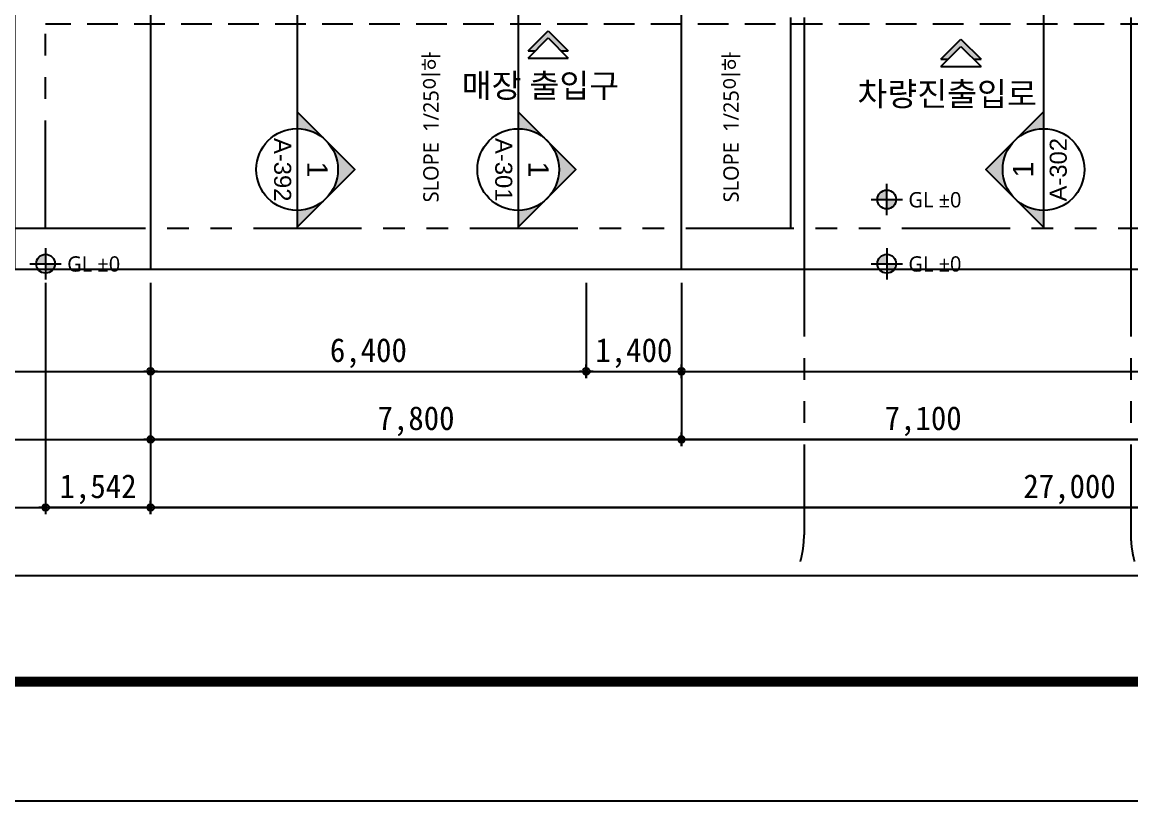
# Model space of a CAD drawing. Header units: millimetres. Extents: x 63000 to 126000, y 0 to 44550.
# Drawn here: x 77189 to 93475, y 0 to 11439 of the extents above; entities that cross this region are included whole.
import ezdxf
from ezdxf.enums import TextEntityAlignment as Align

# ---------------------------------------------------------------- set-up
doc = ezdxf.new("R2010")
doc.units = ezdxf.units.MM
doc.header["$LTSCALE"] = 100
for name, pattern in [('CEN', [62, 60, -1, 0, -1]), ('HID', [2.3, 1.5, -0.8]), ('PHANTOM2', [31.75, 15.875, -3.175, 3.175, -3.175, 3.175, -3.175])]:
    doc.linetypes.add(name, pattern=pattern)
for name, color, linetype in [('A-MARK', 3, 'Continuous'), ('CEN', 1, 'CEN'), ('DIM', 7, 'Continuous'), ('FOR', 4, 'Continuous'), ('L1', 8, 'Continuous'), ('SYM', 7, 'Continuous'), ('TEX', 3, 'Continuous'), ('TEXT', 3, 'Continuous'), ('대지경계선', 2, 'PHANTOM2')]:
    doc.layers.add(name, color=color, linetype=linetype)
doc.layers.add('dim2', color=7, linetype='Continuous', true_color=0xf2f2f2)
doc.styles.get("Standard").update_dxf_attribs({"font": 'Arial.ttf'})
doc.styles.add('돋움', font='')
doc.styles.add('맑은고딕', font='')
doc.styles.add('엑스포', font='')
doc.styles.get('돋움').set_extended_font_data('DotumChe')
doc.styles.get('맑은고딕').set_extended_font_data('Malgun Gothic')
doc.styles.get('엑스포').set_extended_font_data('Malgun Gothic')
doc.dimstyles.new('ISO-25', dxfattribs={"dimtxt": 2.5, "dimasz": 2.5, "dimexe": 1.25, "dimexo": 0.625, "dimtad": 1, "dimtxsty": 'Standard', "dimcen": 2.5, "dimadec": 0, "dimazin": 0, "dimtfac": 1, "dimtmove": 0, "dimatfit": 3, "dimfxl": 1, "dimarcsym": 0})

# ---------------------------------------------------------------- blocks, each defined once
blk = doc.blocks.new('Z_DOT')
at = {"layer": 'DIM', "color": 7}
for p, q in [((-1, 0), (1, 0)), ((0, -1), (0, 1))]:
    blk.add_line(p, q, dxfattribs=at)
for radius in [0.5, 0.25]:
    blk.add_circle((0, 0), radius, dxfattribs=at)
blk = doc.blocks.new('*D57')
at = {"layer": 'Defpoints', "color": 0, "transparency": 16777216}
for p in [(79075, 7809), (86875, 7809), (79075, 5309)]:
    blk.add_point(p, dxfattribs=at)
at = {"layer": 'DIM', "color": 6, "lineweight": -2, "transparency": 16777216}
for p, q in [((79075, 7609), (79075, 5309)), ((86875, 7609), (86875, 5309)), ((86775, 5309), (79175, 5309))]:
    blk.add_line(p, q, dxfattribs=at)
at = {"layer": 'DIM', "color": 6, "lineweight": -2, "transparency": 16777216, "xscale": 100, "yscale": 100, "zscale": 100, "rotation": 180}
blk.add_blockref('Z_DOT', (79075, 5309), dxfattribs=at)
at = {"layer": 'DIM', "color": 6, "lineweight": -2, "transparency": 16777216, "xscale": 100, "yscale": 100, "zscale": 100}
blk.add_blockref('Z_DOT', (86875, 5309), dxfattribs=at)
at = {"layer": 'DIM', "color": 0, "transparency": 16777216, "insert": (82975, 5577), "char_height": 350, "attachment_point": 5, "style": '돋움'}
blk.add_mtext('7,800', dxfattribs=at)
blk = doc.blocks.new('*D58')
at = {"layer": 'Defpoints', "color": 0, "transparency": 16777216}
for p in [(86875, 7809), (93975, 7809), (86875, 5309)]:
    blk.add_point(p, dxfattribs=at)
at = {"layer": 'DIM', "color": 6, "lineweight": -2, "transparency": 16777216}
for p, q in [((86875, 7609), (86875, 5309)), ((93975, 7609), (93975, 5309)), ((93875, 5309), (86975, 5309))]:
    blk.add_line(p, q, dxfattribs=at)
at = {"layer": 'DIM', "color": 6, "lineweight": -2, "transparency": 16777216, "xscale": 100, "yscale": 100, "zscale": 100, "rotation": 180}
blk.add_blockref('Z_DOT', (86875, 5309), dxfattribs=at)
at = {"layer": 'DIM', "color": 6, "lineweight": -2, "transparency": 16777216, "xscale": 100, "yscale": 100, "zscale": 100}
blk.add_blockref('Z_DOT', (93975, 5309), dxfattribs=at)
at = {"layer": 'DIM', "color": 0, "transparency": 16777216, "insert": (90425, 5577), "char_height": 350, "attachment_point": 5, "style": '돋움'}
blk.add_mtext('7,100', dxfattribs=at)
blk = doc.blocks.new('*D61')
at = {"layer": 'Defpoints', "color": 0, "transparency": 16777216}
for p in [(79075, 7809), (106075, 7809), (79075, 4309)]:
    blk.add_point(p, dxfattribs=at)
at = {"layer": 'DIM', "color": 6, "lineweight": -2, "transparency": 16777216}
for p, q in [((79075, 7609), (79075, 4309)), ((106075, 7609), (106075, 4309)), ((105975, 4309), (79175, 4309))]:
    blk.add_line(p, q, dxfattribs=at)
at = {"layer": 'DIM', "color": 6, "lineweight": -2, "transparency": 16777216, "xscale": 100, "yscale": 100, "zscale": 100, "rotation": 180}
blk.add_blockref('Z_DOT', (79075, 4309), dxfattribs=at)
at = {"layer": 'DIM', "color": 6, "lineweight": -2, "transparency": 16777216, "xscale": 100, "yscale": 100, "zscale": 100}
blk.add_blockref('Z_DOT', (106075, 4309), dxfattribs=at)
at = {"layer": 'DIM', "color": 0, "transparency": 16777216, "insert": (92575, 4577), "char_height": 350, "attachment_point": 5, "style": '돋움'}
blk.add_mtext('27,000', dxfattribs=at)
blk = doc.blocks.new('*D73')
at = {"layer": 'Defpoints', "color": 0, "transparency": 16777216}
for p in [(77533, 7809), (79075, 7809), (77533, 4309)]:
    blk.add_point(p, dxfattribs=at)
at = {"layer": 'DIM', "color": 6, "lineweight": -2, "transparency": 16777216}
for p, q in [((77533, 7609), (77533, 4309)), ((79075, 7609), (79075, 4309)), ((78975, 4309), (77633, 4309))]:
    blk.add_line(p, q, dxfattribs=at)
at = {"layer": 'DIM', "color": 6, "lineweight": -2, "transparency": 16777216, "xscale": 100, "yscale": 100, "zscale": 100, "rotation": 180}
blk.add_blockref('Z_DOT', (77533, 4309), dxfattribs=at)
at = {"layer": 'DIM', "color": 6, "lineweight": -2, "transparency": 16777216, "xscale": 100, "yscale": 100, "zscale": 100}
blk.add_blockref('Z_DOT', (79075, 4309), dxfattribs=at)
at = {"layer": 'DIM', "color": 0, "transparency": 16777216, "insert": (78304, 4577), "char_height": 350, "attachment_point": 5, "style": '돋움'}
blk.add_mtext('1,542', dxfattribs=at)
blk = doc.blocks.new('평면도$0$2P-S104')
at = {"color": 0}
for p, q in [((-9.19, 3.26), (0, 12.46)), ((0, 12.46), (9.19, 3.26)), ((-9.19, 0), (0, 9.19)), ((0, 9.19), (9.19, 0)), ((-9.19, 3.26), (-5.93, 3.26)), ((-9.19, 0), (9.19, 0)), ((5.93, 3.26), (9.19, 3.26))]:
    blk.add_line(p, q, dxfattribs=at)
for points in [[(0, 12.46), (-9.19, 3.26), (0, 9.19), (-5.93, 3.26)], [(0, 12.46), (0, 9.19), (9.19, 3.26), (5.93, 3.26)]]:
    blk.add_solid(points, dxfattribs=at)
blk = doc.blocks.new('A$C0DB842BB')
at = {"layer": 'FOR', "color": 1}
blk.add_lwpolyline([(63000, 0), (63000, 44550), (0, 44550), (0, 0)], close=True, dxfattribs=at)
at = {"layer": 'FOR', "color": 7, "const_width": 150}
blk.add_lwpolyline([(61688, 43250), (2187, 43250), (2187, 1750), (61688, 1750)], close=True, dxfattribs=at)
blk = doc.blocks.new('*D90')
at = {"layer": 'Defpoints', "color": 0, "transparency": 16777216}
for p in [(79075, 7809), (85475, 7809), (85475, 6309)]:
    blk.add_point(p, dxfattribs=at)
at = {"layer": 'DIM', "color": 6, "lineweight": -2, "transparency": 16777216}
for p, q in [((79075, 7609), (79075, 6309)), ((85475, 7609), (85475, 6309)), ((79175, 6309), (85375, 6309))]:
    blk.add_line(p, q, dxfattribs=at)
at = {"layer": 'DIM', "color": 6, "lineweight": -2, "transparency": 16777216, "xscale": 100, "yscale": 100, "zscale": 100, "rotation": 180}
blk.add_blockref('Z_DOT', (79075, 6309), dxfattribs=at)
at = {"layer": 'DIM', "color": 6, "lineweight": -2, "transparency": 16777216, "xscale": 100, "yscale": 100, "zscale": 100}
blk.add_blockref('Z_DOT', (85475, 6309), dxfattribs=at)
at = {"layer": 'DIM', "color": 0, "transparency": 16777216, "insert": (82275, 6577), "char_height": 350, "attachment_point": 5, "style": '돋움'}
blk.add_mtext('6,400', dxfattribs=at)
blk = doc.blocks.new('*D91')
at = {"layer": 'Defpoints', "color": 0, "transparency": 16777216}
for p in [(85475, 7809), (86875, 7809), (86875, 6309)]:
    blk.add_point(p, dxfattribs=at)
at = {"layer": 'DIM', "color": 6, "lineweight": -2, "transparency": 16777216}
for p, q in [((85475, 7609), (85475, 6309)), ((86875, 7609), (86875, 6309)), ((85575, 6309), (86775, 6309))]:
    blk.add_line(p, q, dxfattribs=at)
at = {"layer": 'DIM', "color": 6, "lineweight": -2, "transparency": 16777216, "xscale": 100, "yscale": 100, "zscale": 100, "rotation": 180}
blk.add_blockref('Z_DOT', (85475, 6309), dxfattribs=at)
at = {"layer": 'DIM', "color": 6, "lineweight": -2, "transparency": 16777216, "xscale": 100, "yscale": 100, "zscale": 100}
blk.add_blockref('Z_DOT', (86875, 6309), dxfattribs=at)
at = {"layer": 'DIM', "color": 0, "transparency": 16777216, "insert": (86175, 6577), "char_height": 350, "attachment_point": 5, "style": '돋움'}
blk.add_mtext('1,400', dxfattribs=at)

msp = doc.modelspace()

# ---------------------------------------------------------------- hatches: boundary and pattern name
at = {"layer": 'A-MARK'}
for points in [[(81652, 9699), (81227.8, 10123.2), (81227.8, 9874.7, -0.1989124)], [(84900, 9698.9), (84475.7, 10123.1), (84475.7, 9874.6, -0.1989124)], [(91769, 9698.9), (92193.3, 10123.1), (92193.3, 9874.6, 0.1989124)], [(81652, 8850.4), (82076.3, 9274.7), (81652, 9699, -0.4142136)], [(84900, 8850.4), (85324.3, 9274.6), (84900, 9698.9, -0.4142136)], [(91769, 8850.4), (91344.8, 9274.6), (91769, 9698.9, 0.4142136)], [(81652, 8850.4, -0.1989124), (81227.8, 8674.7), (81227.8, 8426.2)], [(84900, 8850.4, -0.1989124), (84475.7, 8674.6), (84475.7, 8426.1)], [(91769, 8850.4, 0.1989124), (92193.3, 8674.6), (92193.3, 8426.1)]]:
    msp.add_hatch(color=256, dxfattribs=at).paths.add_polyline_path(points)
at = {"layer": 'dim2'}
h = msp.add_hatch(color=7, dxfattribs=at)
h.paths.add_polyline_path([(89890.3, 8972.4, 0.4142136), (89752.2, 8834.3), (89890.3, 8834.3)])
h.paths.add_polyline_path([(90028.3, 8834.3), (89890.3, 8834.3), (89890.3, 8696.3, 0.4142136)])
h = msp.add_hatch(color=7, dxfattribs=at)
h.paths.add_polyline_path([(77532.9, 8028.6, 0.4142136), (77394.8, 7890.5), (77532.9, 7890.5)])
h.paths.add_polyline_path([(77671, 7890.5), (77532.9, 7890.5), (77532.9, 7752.5, 0.4142136)])
h = msp.add_hatch(color=7, dxfattribs=at)
h.paths.add_polyline_path([(89890.3, 8028.6, 0.4142136), (89752.2, 7890.5), (89890.3, 7890.5)])
h.paths.add_polyline_path([(90028.3, 7890.5), (89890.3, 7890.5), (89890.3, 7752.5, 0.4142136)])

# ---------------------------------------------------------------- linework, layer by layer
at = {"layer": 'A-MARK'}
for p, q in [((81227.8, 15309.1), (81227.8, 8426.2)), ((84475.7, 15309.1), (84475.7, 8426.1)), ((92193.3, 15309.1), (92193.3, 8426.1))]:
    msp.add_line(p, q, dxfattribs=at)
for points in [[(81227.8, 8426.2), (82076.3, 9274.7), (81227.8, 10123.2)], [(84475.7, 8426.1), (85324.3, 9274.6), (84475.7, 10123.1)], [(92193.3, 8426.1), (91344.8, 9274.6), (92193.3, 10123.1)]]:
    msp.add_lwpolyline(points, dxfattribs=at)
for centre in [(81227.8, 9274.7), (84475.7, 9274.6), (92193.3, 9274.6)]:
    msp.add_circle(centre, 600, dxfattribs=at)
at = {"layer": 'CEN'}
for p, q in [((79075.2, 36909.1), (79075.2, 7809.1)), ((86875.2, 7809.1), (86875.2, 36909.1))]:
    msp.add_line(p, q, dxfattribs=at)
at = {"layer": 'Defpoints', "color": 26}
for points in [[(115575.2, 41409.1), (69575.2, 41409.1), (69575.2, 3309.1), (115575.2, 3309.1)], [(114575.2, 40409.1), (70575.2, 40409.1), (70575.2, 4309.1), (114575.2, 4309.1)], [(113575.2, 39409.1), (71575.2, 39409.1), (71575.2, 5309.1), (113575.2, 5309.1)], [(112575.2, 38409.1), (72575.2, 38409.1), (72575.2, 6309.1), (112575.2, 6309.1)], [(108075.2, 36909.1), (77075.2, 36909.1), (77075.2, 7809.1), (108075.2, 7809.1)]]:
    msp.add_lwpolyline(points, close=True, dxfattribs=at)
at = {"layer": 'DIM'}
for points in [[(83403.9, 8409.1, 0, 62.5, 0), (83403.9, 8596.6, 0, 0, 0), (83401.8, 11509.1, 0, 0, 0)], [(87812.2, 8409.1, 0, 62.5, 0), (87812.2, 8596.6, 0, 0, 0), (87810, 11509.1, 0, 0, 0)]]:
    msp.add_lwpolyline(points, format="xyseb", dxfattribs=at)
at = {"layer": 'dim2', "color": 7}
for p, q in [((89890.3, 8604.2), (89890.3, 9064.5)), ((89660.1, 8834.3), (90120.4, 8834.3)), ((77532.9, 8120.6), (77532.9, 7660.4)), ((89890.3, 8120.6), (89890.3, 7660.4)), ((77302.8, 7890.5), (77763, 7890.5)), ((89660.1, 7890.5), (90120.4, 7890.5))]:
    msp.add_line(p, q, dxfattribs=at)
for centre in [(89890.3, 8834.3), (77532.9, 7890.5), (89890.3, 7890.5)]:
    msp.add_circle(centre, 138.1, dxfattribs=at)
at = {"layer": 'L1'}
for p, q in [((88475.2, 11509.1), (88475.2, 8409.1)), ((88675.2, 11509.1), (88675.2, 8409.1)), ((93475.2, 11509.1), (93475.2, 8409.1))]:
    msp.add_line(p, q, dxfattribs=at)
at = {"layer": '대지경계선', "color": 5, "linetype": 'PHANTOM2'}
for p, q in [((88675.2, 8409.1), (88675.2, 3909.1)), ((93475.2, 8409.1), (93475.2, 3909.1))]:
    msp.add_line(p, q, dxfattribs=at)
at = {"layer": '대지경계선', "linetype": 'PHANTOM2'}
msp.add_lwpolyline([(77538.5, 36237.5), (107577, 36455.8), (107575.9, 8409.1), (77533, 8409.1)], close=True, dxfattribs=at)
at = {"layer": '대지경계선', "color": 6, "linetype": 'HID', "ltscale": 3}
msp.add_lwpolyline([(107575.9, 11409.1), (77533, 11409.1)], dxfattribs=at)
at = {"layer": '대지경계선', "color": 6, "linetype": 'PHANTOM2'}
msp.add_lwpolyline([(77533, 8409.1), (65187.4, 8409.1)], dxfattribs=at)
at = {"layer": '대지경계선', "color": 5, "linetype": 'PHANTOM2'}
for centre, start, end in [((87175.2, 3909.1), 344.89251, 359.99997), ((94975.2, 3909.1), 180.00003, 195.10749)]:
    msp.add_arc(centre, 1500, start, end, dxfattribs=at)

# ---------------------------------------------------------------- block references
at = {"layer": 'SYM', "xscale": 32.08333333333333, "yscale": 32.08333333333333, "zscale": 32.08333333333333}
for p in [(84914.8, 10912.6), (90979.6, 10789.3)]:
    msp.add_blockref('평면도$0$2P-S104', p, dxfattribs=at)
at = {"layer": 'TEXT'}
msp.add_blockref('A$C0DB842BB', (63000, 0), dxfattribs=at)

# ---------------------------------------------------------------- texts
at = {"layer": 'A-MARK'}
for s, height, rotation, p in [('A-392', 250, 270, (81015.6, 9271.5)), ('A-301', 250, 270, (84263.6, 9271.5)), ('A-302', 250, 90, (92408.9, 9271.5)), ('1', 300, 270, (81527, 9274.7)), ('1', 300, 270, (84775, 9274.6)), ('1', 300, 90, (91892.9, 9274.6))]:
    msp.add_text(s, height=height, rotation=rotation, dxfattribs=at).set_placement(p, align=Align.MIDDLE_CENTER)
at = {"layer": 'dim2', "color": 7, "style": '엑스포'}
for p in [(90208.1, 8718.2), (77850.7, 7774.4), (90208.1, 7774.4)]:
    msp.add_text('GL %%P0', height=225, dxfattribs=at).set_placement(p)
at = {"layer": 'TEX', "style": '맑은고딕'}
for p in [(83193.8, 9898.1), (87602.1, 9898.1)]:
    msp.add_text('SLOPE  1/25이하', height=225, rotation=90, dxfattribs=at).set_placement(p, align=Align.MIDDLE_CENTER)
at = {"layer": 'TEXT', "color": 7, "style": '맑은고딕'}
for s, p in [('매장 출입구', (83644.8, 10331.9)), ('차량진출입로', (89459.3, 10208.6))]:
    msp.add_text(s, height=350, dxfattribs=at).set_placement(p)

# ---------------------------------------------------------------- dimensions: what is measured, and where the dimension line sits
at = {"layer": 'DIM'}
for base, p1, p2, picture, middle in [((77533, 4309.1), (79075.2, 7809.1), (77533, 7809.1), '*D73', (78304.1, 4577.5)), ((79075.2, 5309.1), (86875.2, 7809.1), (79075.2, 7809.1), '*D57', (82975.2, 5577.5)), ((79075.2, 4309.1), (106075.2, 7809.1), (79075.2, 7809.1), '*D61', (92575.2, 4577.5)), ((86875.2, 5309.1), (93975.2, 7809.1), (86875.2, 7809.1), '*D58', (90425.2, 5577.5))]:
    dim = msp.add_linear_dim(base=base, p1=p1, p2=p2, angle=180, dimstyle='ISO-25', override={"dimscale": 100, "dimtxt": 3.5, "dimasz": 1, "dimexe": 0, "dimexo": 2, "dimgap": 0.6, "dimdec": 0, "dimlunit": 6, "dimtxsty": '돋움', "dimblk1": 'Z_DOT', "dimblk2": 'Z_DOT', "dimsah": 1, "dimclrd": 6, "dimclre": 6, "dimtix": 1}, dxfattribs=at)
    dim.commit()
    dim.dimension.update_dxf_attribs({"geometry": picture, "text_midpoint": middle})
for base, p1, p2, picture, middle in [((85475.2, 6309.1), (79075.2, 7809.1), (85475.2, 7809.1), '*D90', (82275.2, 6577.5)), ((86875.2, 6309.1), (85475.2, 7809.1), (86875.2, 7809.1), '*D91', (86175.2, 6577.5))]:
    dim = msp.add_linear_dim(base=base, p1=p1, p2=p2, dimstyle='ISO-25', override={"dimscale": 100, "dimtxt": 3.5, "dimasz": 1, "dimexe": 0, "dimexo": 2, "dimgap": 0.6, "dimdec": 0, "dimlunit": 6, "dimtxsty": '돋움', "dimblk1": 'Z_DOT', "dimblk2": 'Z_DOT', "dimsah": 1, "dimclrd": 6, "dimclre": 6, "dimtix": 1}, dxfattribs=at)
    dim.commit()
    dim.dimension.update_dxf_attribs({"geometry": picture, "text_midpoint": middle})

doc.saveas('drawing.dxf')
